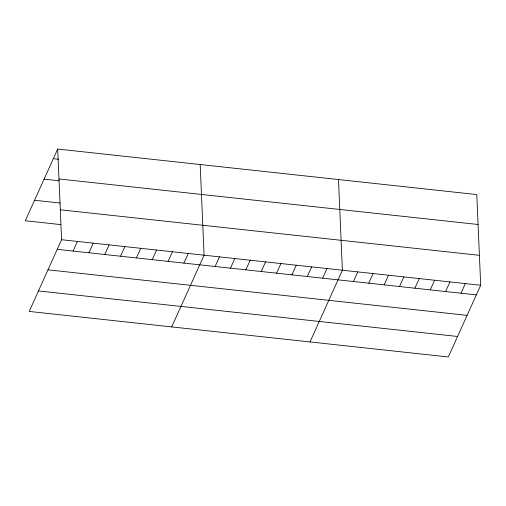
<?xml version="1.0" encoding="UTF-8"?>
<svg xmlns="http://www.w3.org/2000/svg" width="506" height="506" viewBox="0 0 506 506"><rect width="100%" height="100%" fill="white"/><g stroke="black" fill="none" stroke-linecap="round" stroke-linejoin="round"><path stroke-width="0.76" d="M57.678 149.036L61.593 239.717L29.215 311.43L448.322 356.964L480.7 285.251L476.785 194.57L57.678 149.036L25.3 220.749L60.733 224.601M73.079 251.058L77.424 241.438M88.911 252.779L93.256 243.158M104.742 254.499L109.094 244.872M120.58 256.219L124.925 246.593M136.411 257.94L140.757 248.313M152.243 259.66L156.588 250.034M168.074 261.381L172.419 251.754M183.912 263.101L188.257 253.474M171.711 326.908L204.089 255.195L200.174 164.52M215.107 266.491L219.459 256.865M230.477 268.161L234.822 258.534M245.846 269.831L250.192 260.204M261.21 271.501L265.555 261.874M276.58 273.17L280.925 263.544M291.943 274.84L296.295 265.214M307.313 276.51L311.658 266.883M322.683 278.18L327.028 268.553M310.014 341.936L342.391 270.223L338.482 179.548M353.416 281.519L357.761 271.893M368.785 283.189L373.131 273.563M384.149 284.859L388.494 275.232M399.519 286.529L403.864 276.902M414.882 288.199L419.234 278.572M430.252 289.868L434.597 280.242M445.622 291.538L449.967 281.912M460.985 293.208L465.33 283.581M53.332 158.663L58.614 159.238M58.968 178.96L478.081 224.493M44.085 179.149L59.164 180.787M34.553 200.262L60.182 203.045M60.303 209.788L479.41 255.328M61.593 239.717L480.7 285.251M57.248 249.338L476.355 294.878M47.994 269.831L467.101 315.364M38.462 290.937L457.569 336.477"/></g></svg>
